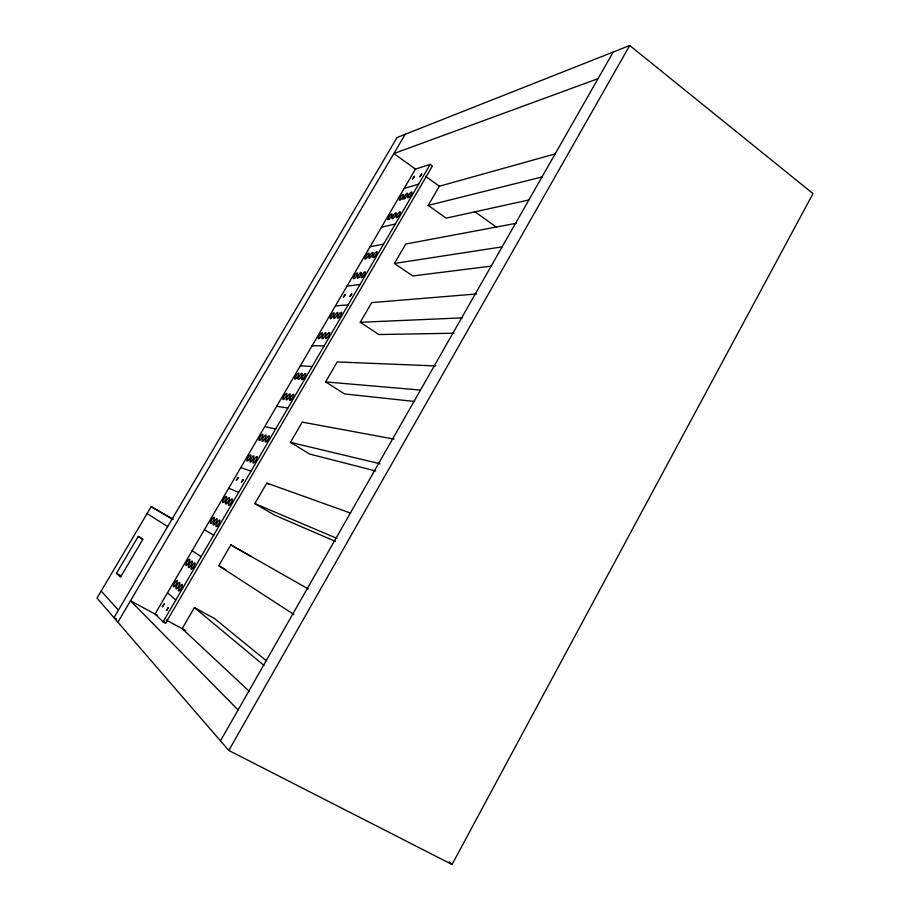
<?xml version="1.0" encoding="UTF-8"?>
<svg xmlns="http://www.w3.org/2000/svg" width="910" height="910" viewBox="0 0 910 910"><rect width="100%" height="100%" fill="white"/><g stroke="black" fill="none" stroke-linecap="round" stroke-linejoin="round"><path stroke-width="1.36" d="M173.287 519.235L151.174 506.665L96.995 598.086L228.797 750.466L452.031 864.5L813.005 193.591L629.72 45.5L397.033 137.512L113.955 617.697L116.446 619.028M228.797 750.466L629.72 45.5M220.47 740.842L613.249 52.006M266.266 660.706L214.544 618.572L194.41 607.562L182.159 628.651L249.181 691.236M293.839 614.489L218.753 565.69L230.844 544.897L308.331 588.997M335.312 541.359L274.411 515.06L254.857 503.594L266.778 483.085L350.612 513.115M375.693 470.959L309.696 454.079L290.472 442.34L302.234 422.103L394.03 439.098M414.733 401.503L344.503 393.905L325.598 381.904L337.212 361.941L435.958 365.945M454.033 333.231L378.844 334.539L360.269 322.288L371.712 302.598L476.442 293.976M491.65 266.05L412.73 275.957L394.462 263.456L405.769 244.028L516.152 223.314M529.029 199.938L446.173 218.15L428.212 205.41L439.371 186.231L555.145 153.915M415.483 169.101L155.064 614.057L163.072 621.826L165.609 623.202L432.421 165.961L430.191 164.346L415.483 169.101L393.848 153.574L598.052 78.658M163.072 621.826L430.191 164.346M117.879 622.247L405.2 134.282M138.286 536.411L142.665 539.641L120.473 577.167L116.446 573.311L138.286 536.411L142.904 538.993M404.199 188.381L418.634 184.15M428.212 205.41L542.212 176.915M381.483 227.204L395.349 224.019M370.04 246.746L383.633 244.096M394.462 263.456L502.274 246.837M347.017 286.093L360.019 284.512M335.426 305.908L348.143 304.861M360.269 322.288L462.337 317.852M312.084 345.789L324.21 345.857M300.334 365.865L312.164 366.491M325.598 381.904L420.215 390.037M276.674 406.281L287.89 408.055M264.764 426.642L275.673 428.974M290.472 442.34L380.118 463.793M240.775 467.615L251.058 471.13M228.694 488.249L238.67 492.355M254.857 503.594L337.075 538.436M157.544 615.387L130.505 600.816L238.09 709.948M166.166 620.029L185.731 630.573M116.446 573.311L121.11 575.848M218.753 565.69L225.782 569.637M204.386 529.802L213.702 535.103M230.844 544.897L250.625 556.181M266.778 483.085L269.212 484.529M151.174 506.665L172.081 519.098M147.079 513.57L167.69 526.549M192.135 550.721L201.133 556.636M425.664 176.404L439.371 186.231M474.428 211.382L496.223 227.022M194.41 607.562L263.957 665.392M167.486 592.842L175.812 599.997M449.096 861.838L452.031 864.5M163.595 621.246L165.609 623.202M101.158 591.056L118.425 610.098M402.391 199.154A3.515 0.864 -55.6 0 1 402.88 198.391M376.001 256.438A3.572 0.91 -56.2 0 1 376.49 255.653M361.429 275.491A3.549 0.91 -56.4 0 1 361.975 274.843M328.658 337.519A3.595 0.933 -57.1 0 1 329.124 336.723M297.672 378.298A3.549 0.91 -57.7 0 1 298.105 377.502M304.975 378.06A3.606 0.944 -57.7 0 1 305.476 377.263M289.573 398.216A3.595 0.933 -57.9 0 1 290.062 397.42M250.375 459.129A3.595 0.933 -58.7 0 1 250.864 458.344M225.737 501.33A3.617 0.933 -59.3 0 1 226.18 500.511M213.19 522.966A3.64 0.933 -59.5 0 1 213.543 522.169M213.998 521.339A3.64 0.933 -59.5 0 1 214.498 520.543M216.762 522.806A3.663 0.955 -59.5 0 1 217.274 521.999M188.643 564.951A3.674 0.944 -60 0 1 189.007 564.132M191.214 566.782A3.697 0.955 -60.1 0 1 191.589 565.952M182.125 588.44A3.754 0.978 -60.3 0 1 182.637 587.621M421.705 174.094L419.772 176.756L421.705 174.094M414.403 176.358L412.503 178.986L414.403 176.358M168.304 607.607L166.473 610.508L168.304 607.607M164.221 603.933L162.389 606.742L164.221 603.933M351.795 293.759L349.975 296.433L351.795 293.759M345.345 294.43L343.445 297.035L345.345 294.43M243.243 479.513L241.446 482.243L243.243 479.513M238.17 477.67L236.373 480.309L238.17 477.67M329.557 332.582L329.272 332.582A3.595 0.933 -57.2 0 0 326.542 335.608A3.595 0.933 -57.2 0 0 325.7 338.656L325.985 338.656A3.595 0.933 -57.2 0 0 328.715 335.619A3.595 0.933 -57.2 0 0 329.557 332.582M257.029 456.854L256.825 456.718A3.651 0.955 -58.7 0 0 254.243 459.357A3.651 0.955 -58.7 0 0 253.048 462.906L253.253 463.042A3.651 0.955 -58.7 0 0 255.835 460.403A3.651 0.955 -58.7 0 0 257.029 456.854M180.1 589.816A3.754 0.967 -60.3 0 0 182.273 584.436A3.754 0.967 -60.3 0 0 178.769 588.77A3.754 0.967 -60.3 0 0 180.1 589.816M177.575 587.769A3.72 0.955 -60.3 0 0 179.736 582.434A3.72 0.955 -60.3 0 0 176.267 586.745A3.72 0.955 -60.3 0 0 177.575 587.769M175.095 585.756A3.697 0.933 -60.3 0 0 177.245 580.466A3.697 0.933 -60.3 0 0 173.81 584.743A3.697 0.933 -60.3 0 0 175.095 585.756M192.715 568.215A3.731 0.967 -60.1 0 0 194.854 562.903A3.731 0.967 -60.1 0 0 191.339 567.26A3.731 0.967 -60.1 0 0 192.715 568.215M190.099 566.35A3.708 0.944 -60 0 0 192.215 561.083A3.708 0.944 -60 0 0 188.734 565.417A3.708 0.944 -60 0 0 190.099 566.35M187.517 564.518A3.674 0.933 -60 0 0 189.633 559.297A3.674 0.933 -60 0 0 186.186 563.597A3.674 0.933 -60 0 0 187.517 564.518M400.571 199.608A3.515 0.864 -55.6 0 0 403.517 194.547A3.515 0.864 -55.6 0 0 400.173 197.606A3.515 0.864 -55.6 0 0 400.571 199.608M404.734 198.471A3.549 0.876 -55.5 0 0 407.714 193.364A3.549 0.876 -55.5 0 0 404.324 196.458A3.549 0.876 -55.5 0 0 404.734 198.471M408.965 197.299A3.572 0.887 -55.5 0 0 411.968 192.169A3.572 0.887 -55.5 0 0 408.545 195.286A3.572 0.887 -55.5 0 0 408.965 197.299M397.363 217.16A3.572 0.899 -55.7 0 0 400.377 212.007A3.572 0.899 -55.7 0 0 396.988 215.056A3.572 0.899 -55.7 0 0 397.363 217.16M389.127 219.162A3.515 0.864 -55.8 0 0 392.096 214.077A3.515 0.864 -55.8 0 0 388.786 217.081A3.515 0.864 -55.8 0 0 389.127 219.162M393.211 218.173A3.549 0.887 -55.7 0 0 396.203 213.054A3.549 0.887 -55.7 0 0 392.847 216.079A3.549 0.887 -55.7 0 0 393.211 218.173M323.505 337.803A3.572 0.91 -57.2 0 0 325.985 332.741A3.572 0.91 -57.2 0 0 322.481 336.495A3.572 0.91 -57.2 0 0 323.505 337.803M319.922 337.849A3.538 0.899 -57.2 0 0 322.39 332.821A3.538 0.899 -57.2 0 0 318.921 336.541A3.538 0.899 -57.2 0 0 319.922 337.849M339.077 317.34A3.595 0.921 -56.9 0 0 341.546 312.278A3.595 0.921 -56.9 0 0 337.985 316.1A3.595 0.921 -56.9 0 0 339.077 317.34M335.346 317.556A3.56 0.91 -56.9 0 0 337.803 312.528A3.56 0.91 -56.9 0 0 334.277 316.316A3.56 0.91 -56.9 0 0 335.346 317.556M331.672 317.761A3.538 0.899 -57 0 0 334.118 312.767A3.538 0.899 -57 0 0 330.626 316.532A3.538 0.899 -57 0 0 331.672 317.761M291.029 399.604A3.617 0.944 -57.9 0 0 293.6 394.349A3.617 0.944 -57.9 0 0 290.131 398A3.617 0.944 -57.9 0 0 291.029 399.604M284.341 398.694A3.56 0.91 -58 0 0 286.877 393.518A3.56 0.91 -58 0 0 283.476 397.124A3.56 0.91 -58 0 0 284.341 398.694M287.651 399.137A3.595 0.921 -57.9 0 0 290.21 393.928A3.595 0.921 -57.9 0 0 286.775 397.556A3.595 0.921 -57.9 0 0 287.651 399.137M303.121 378.89A3.617 0.933 -57.7 0 0 305.669 373.691A3.617 0.933 -57.7 0 0 302.177 377.377A3.617 0.933 -57.7 0 0 303.121 378.89M299.663 378.605A3.583 0.921 -57.7 0 0 302.188 373.441A3.583 0.921 -57.7 0 0 298.73 377.104A3.583 0.921 -57.7 0 0 299.663 378.605M296.25 378.321A3.549 0.91 -57.7 0 0 298.764 373.202A3.549 0.91 -57.7 0 0 295.34 376.831A3.549 0.91 -57.7 0 0 296.25 378.321M248.259 460.369A3.595 0.921 -58.7 0 0 250.876 455.068A3.595 0.921 -58.7 0 0 247.543 458.526A3.595 0.921 -58.7 0 0 248.259 460.369M251.308 461.336A3.629 0.933 -58.7 0 0 253.947 455.978A3.629 0.933 -58.7 0 0 250.58 459.47A3.629 0.933 -58.7 0 0 251.308 461.336M260.34 439.712A3.583 0.921 -58.5 0 0 262.933 434.457A3.583 0.921 -58.5 0 0 259.577 437.96A3.583 0.921 -58.5 0 0 260.34 439.712M266.675 441.304A3.64 0.944 -58.5 0 0 269.292 435.958A3.64 0.944 -58.5 0 0 265.868 439.519A3.64 0.944 -58.5 0 0 266.675 441.304M263.479 440.508A3.617 0.933 -58.5 0 0 266.084 435.196A3.617 0.933 -58.5 0 0 262.694 438.734A3.617 0.933 -58.5 0 0 263.479 440.508M217.262 525.9A3.697 0.955 -59.5 0 0 219.993 520.349A3.697 0.955 -59.5 0 0 216.66 523.728A3.697 0.955 -59.5 0 0 217.262 525.9M211.677 522.909A3.64 0.933 -59.5 0 0 214.385 517.46A3.64 0.933 -59.5 0 0 211.12 520.782A3.64 0.933 -59.5 0 0 211.677 522.909M214.453 524.387A3.674 0.944 -59.5 0 0 217.16 518.893A3.674 0.944 -59.5 0 0 213.873 522.249A3.674 0.944 -59.5 0 0 214.453 524.387M229.695 504.606A3.686 0.955 -59.3 0 0 232.403 499.101A3.686 0.955 -59.3 0 0 229.047 502.525A3.686 0.955 -59.3 0 0 229.695 504.606M226.795 503.275A3.651 0.944 -59.2 0 0 229.479 497.827A3.651 0.944 -59.2 0 0 226.158 501.217A3.651 0.944 -59.2 0 0 226.795 503.275M223.928 501.967A3.629 0.933 -59.2 0 0 226.601 496.564A3.629 0.933 -59.2 0 0 223.314 499.943A3.629 0.933 -59.2 0 0 223.928 501.967M366.616 258.019A3.526 0.876 -56.2 0 0 368.994 253.162A3.526 0.876 -56.2 0 0 365.433 257.041A3.526 0.876 -56.2 0 0 366.616 258.019M370.552 257.325A3.549 0.899 -56.2 0 0 372.929 252.434A3.549 0.899 -56.2 0 0 369.335 256.358A3.549 0.899 -56.2 0 0 370.552 257.325M374.533 256.631A3.583 0.91 -56.2 0 0 376.933 251.706A3.583 0.91 -56.2 0 0 373.305 255.653A3.583 0.91 -56.2 0 0 374.533 256.631M355.025 277.834A3.526 0.887 -56.5 0 0 357.414 272.943A3.526 0.887 -56.5 0 0 353.888 276.788A3.526 0.887 -56.5 0 0 355.025 277.834M358.87 277.311A3.549 0.899 -56.4 0 0 361.27 272.374A3.549 0.899 -56.4 0 0 357.698 276.253A3.549 0.899 -56.4 0 0 358.87 277.311M362.772 276.776A3.583 0.91 -56.4 0 0 365.194 271.806A3.583 0.91 -56.4 0 0 361.577 275.719A3.583 0.91 -56.4 0 0 362.772 276.776"/></g></svg>
